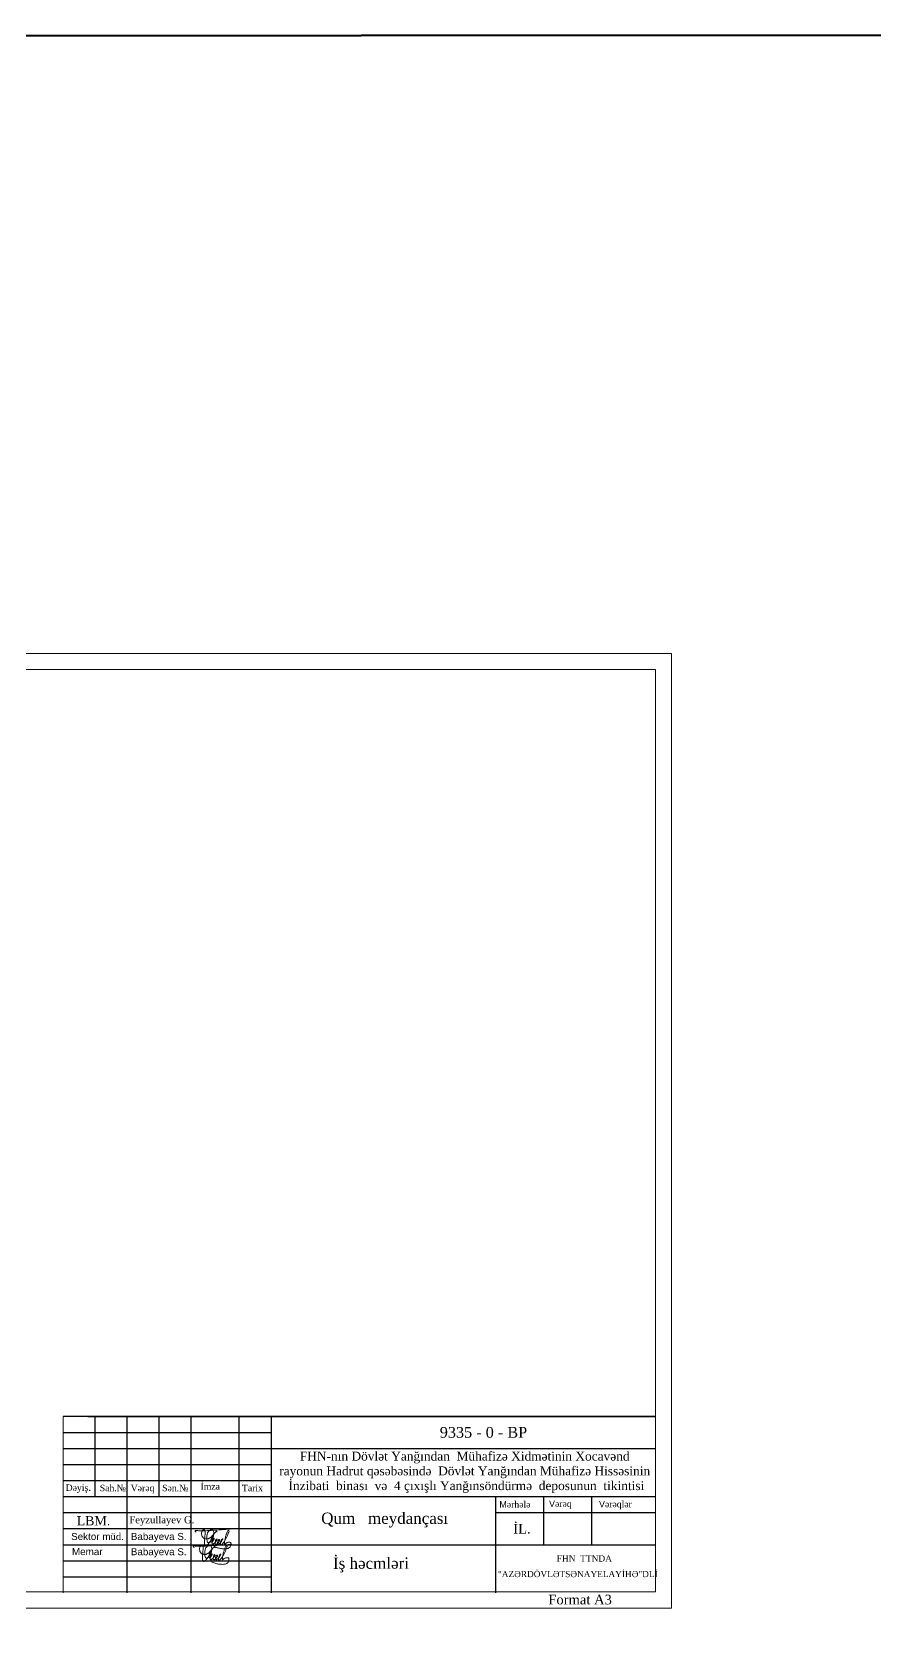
# Model space of a CAD drawing. Header units: feet. Extents: x 3381 to 683784, y 675186 to 4376258.
# Drawn here: x 681147 to 681409, y 4375556 to 4376057 of the extents above; entities that cross this region are included whole.
import ezdxf

# ---------------------------------------------------------------- set-up
doc = ezdxf.new("R2010")
doc.units = ezdxf.units.FT
doc.header["$MEASUREMENT"] = 0
doc.linetypes.add('DUZ', pattern=[0])
doc.layers.get('0').update_dxf_attribs({"linetype": 'CONTINUOUS'})
for name, color, linetype in [('JPEG', 7, 'CONTINUOUS'), ('Layer8', 7, 'CONTINUOUS'), ('ramka', 7, 'CONTINUOUS'), ('Yazilar', 7, 'CONTINUOUS'), ('yol', 7, 'CONTINUOUS')]:
    doc.layers.add(name, color=color, linetype=linetype)
doc.layers.add('rabit xt', color=7, linetype='CONTINUOUS', lineweight=13)
doc.layers.add('размер2_Ном._пера__1', color=7, linetype='CONTINUOUS', lineweight=13)
doc.styles.get("Standard").update_dxf_attribs({"font": 'arial.ttf', "height": 2})
doc.styles.add('Times New  Roman', font='times.ttf')
doc.styles.add('СГЕНЕРИР_СТИЛЬ_2', font='arial.ttf')

msp = doc.modelspace()

# ---------------------------------------------------------------- linework, layer by layer
for p, q in [((681166.192, 4375601.888), (681166.192, 4375626.79)), ((681176.153, 4375572.006), (681176.153, 4375626.79)), ((681186.113, 4375601.888), (681186.113, 4375626.79)), ((681196.074, 4375572.006), (681196.074, 4375626.79)), ((681211.015, 4375572.006), (681211.015, 4375626.79)), ((681220.976, 4375626.79), (681220.976, 4375572.006)), ((681156.231, 4375621.81), (681220.976, 4375621.81)), ((681156.231, 4375616.829), (681340.504, 4375616.829)), ((681156.231, 4375611.849), (681220.976, 4375611.849)), ((681156.231, 4375606.869), (681220.976, 4375606.869)), ((681156.231, 4375601.888), (681340.504, 4375601.888)), ((681290.701, 4375601.888), (681290.701, 4375572.006)), ((681305.642, 4375601.888), (681305.642, 4375586.947)), ((681320.583, 4375601.888), (681320.583, 4375586.947)), ((681156.231, 4375596.908), (681220.976, 4375596.908)), ((681290.701, 4375596.908), (681340.504, 4375596.908)), ((681156.231, 4375591.928), (681220.976, 4375591.928)), ((681156.231, 4375586.947), (681340.504, 4375586.947)), ((681156.231, 4375581.967), (681220.976, 4375581.967)), ((681156.231, 4375576.986), (681220.976, 4375576.986))]:
    msp.add_line(p, q)
at = {"color": 7, "lineweight": 50}
msp.add_lwpolyline([(680884.541, 4376056.245), (683070.69, 4376057.484), (683072.176, 4375009.268), (680886.028, 4375008.029)], close=True, dxfattribs=at)
at = {"color": 5, "lineweight": 15}
for points in [[(681197.669, 4375590.799), (681197.506, 4375590.971), (681197.429, 4375591.051), (681197.36, 4375591.164), (681197.346, 4375591.23), (681197.346, 4375591.32), (681197.409, 4375591.376), (681197.467, 4375591.398), (681197.547, 4375591.398), (681197.653, 4375591.393), (681197.939, 4375591.35), (681198.098, 4375591.326), (681198.301, 4375591.305), (681198.486, 4375591.286), (681198.74, 4375591.286), (681198.917, 4375591.286), (681199.556, 4375591.273), (681199.936, 4375591.273), (681200.687, 4375591.304), (681201.11, 4375591.334), (681201.651, 4375591.366), (681202.257, 4375591.401), (681202.586, 4375591.422), (681202.901, 4375591.441), (681203.579, 4375591.489), (681203.959, 4375591.489), (681204.769, 4375591.545), (681205.109, 4375591.569), (681205.465, 4375591.593), (681206.122, 4375591.665), (681206.545, 4375591.7), (681206.871, 4375591.718), (681207.438, 4375591.764), (681208.203, 4375591.802), (681208.637, 4375591.844), (681209.059, 4375591.89), (681209.338, 4375591.941)], [(681204.021, 4375590.794), (681204.091, 4375590.894), (681204.091, 4375591.01), (681204.091, 4375591.01), (681204.091, 4375591.172), (681203.963, 4375591.172), (681203.812, 4375591.033), (681203.812, 4375591.033), (681203.692, 4375590.899), (681203.598, 4375590.796), (681203.455, 4375590.636), (681203.355, 4375590.525), (681203.241, 4375590.399), (681203.138, 4375590.284), (681203.034, 4375590.169), (681202.92, 4375590.042), (681202.802, 4375589.911), (681202.689, 4375589.785), (681202.453, 4375589.523), (681202.261, 4375589.31), (681202.158, 4375589.238), (681202.064, 4375589.173), (681201.969, 4375589.106), (681201.899, 4375589.058), (681201.819, 4375589.003), (681201.699, 4375588.938), (681201.583, 4375588.879), (681201.482, 4375588.827), (681201.348, 4375588.782), (681201.234, 4375588.744), (681201.127, 4375588.727), (681201.032, 4375588.727), (681200.943, 4375588.727), (681200.857, 4375588.732), (681200.787, 4375588.736), (681200.704, 4375588.747), (681200.619, 4375588.759), (681200.541, 4375588.77), (681200.475, 4375588.782), (681200.418, 4375588.793), (681200.368, 4375588.802), (681200.282, 4375588.838), (681200.184, 4375588.878), (681200.106, 4375588.911), (681200.027, 4375588.956), (681199.953, 4375589.006), (681199.882, 4375589.061), (681199.818, 4375589.123), (681199.756, 4375589.185), (681199.684, 4375589.258), (681199.609, 4375589.337), (681199.549, 4375589.431), (681199.485, 4375589.534), (681199.423, 4375589.697), (681199.39, 4375589.812), (681199.364, 4375589.9), (681199.345, 4375590.032), (681199.319, 4375590.241), (681199.308, 4375590.473), (681199.32, 4375590.649), (681199.382, 4375590.922), (681199.436, 4375591.054), (681199.493, 4375591.19), (681199.577, 4375591.316), (681199.693, 4375591.445), (681199.8, 4375591.542), (681199.901, 4375591.604), (681200.01, 4375591.641), (681200.088, 4375591.64), (681200.161, 4375591.603), (681200.25, 4375591.52), (681200.337, 4375591.329), (681200.38, 4375591.188), (681200.399, 4375590.997), (681200.42, 4375590.591), (681200.4, 4375590.16), (681200.364, 4375589.727), (681200.296, 4375589.079), (681200.27, 4375588.825), (681200.253, 4375588.61), (681200.228, 4375588.371), (681200.21, 4375588.083), (681200.21, 4375587.829), (681200.207, 4375587.555), (681200.217, 4375587.318), (681200.225, 4375587.13), (681200.25, 4375586.958), (681200.284, 4375586.827), (681200.338, 4375586.741), (681200.413, 4375586.649), (681200.492, 4375586.587), (681200.564, 4375586.566), (681200.63, 4375586.566), (681200.702, 4375586.597), (681200.777, 4375586.645), (681200.88, 4375586.716), (681200.981, 4375586.785), (681201.083, 4375586.863), (681201.226, 4375586.989), (681201.398, 4375587.157), (681201.582, 4375587.372), (681201.756, 4375587.596), (681201.919, 4375587.83), (681202.147, 4375588.153), (681202.248, 4375588.34), (681202.404, 4375588.672), (681202.53, 4375588.921), (681202.668, 4375589.194), (681202.799, 4375589.494), (681202.85, 4375589.61), (681202.862, 4375589.676), (681202.853, 4375589.715), (681202.833, 4375589.755), (681202.797, 4375589.783), (681202.754, 4375589.799), (681202.721, 4375589.799), (681202.662, 4375589.78), (681202.586, 4375589.724), (681202.523, 4375589.601), (681202.49, 4375589.487), (681202.447, 4375589.317), (681202.405, 4375589.151), (681202.35, 4375588.937), (681202.279, 4375588.613), (681202.238, 4375588.392), (681202.188, 4375588.104), (681202.185, 4375587.971), (681202.215, 4375587.852), (681202.284, 4375587.735), (681202.351, 4375587.684), (681202.432, 4375587.676), (681202.512, 4375587.701), (681202.618, 4375587.777), (681202.719, 4375587.887), (681202.908, 4375588.13), (681203.067, 4375588.388), (681203.188, 4375588.625), (681203.23, 4375588.727), (681203.245, 4375588.837), (681203.226, 4375588.915), (681203.17, 4375588.957), (681203.112, 4375588.973), (681203.043, 4375588.973), (681202.983, 4375588.945), (681202.94, 4375588.9), (681202.894, 4375588.826), (681202.841, 4375588.72), (681202.792, 4375588.587), (681202.739, 4375588.404), (681202.677, 4375588.191), (681202.636, 4375588.005), (681202.616, 4375587.871), (681202.592, 4375587.655), (681202.581, 4375587.5), (681202.599, 4375587.364), (681202.639, 4375587.26), (681202.674, 4375587.172), (681202.722, 4375587.121), (681202.775, 4375587.091), (681202.858, 4375587.087), (681202.913, 4375587.105), (681203.016, 4375587.162), (681203.144, 4375587.269), (681203.279, 4375587.404), (681203.389, 4375587.515), (681203.622, 4375587.769), (681203.804, 4375587.983), (681203.902, 4375588.135), (681204.021, 4375588.353), (681204.087, 4375588.497), (681204.116, 4375588.58), (681204.102, 4375588.634), (681204.071, 4375588.671), (681204.027, 4375588.687), (681203.959, 4375588.683), (681203.91, 4375588.652), (681203.856, 4375588.592), (681203.797, 4375588.5), (681203.747, 4375588.396), (681203.675, 4375588.22), (681203.622, 4375588.042), (681203.579, 4375587.81), (681203.541, 4375587.6), (681203.527, 4375587.433), (681203.534, 4375587.32), (681203.566, 4375587.245), (681203.615, 4375587.161), (681203.669, 4375587.104), (681203.732, 4375587.056), (681203.767, 4375587.05), (681203.815, 4375587.05), (681203.888, 4375587.077), (681203.981, 4375587.124), (681204.134, 4375587.228), (681204.258, 4375587.331), (681204.429, 4375587.491), (681204.576, 4375587.663), (681204.725, 4375587.873), (681204.797, 4375588.008), (681204.851, 4375588.136), (681204.891, 4375588.248), (681204.909, 4375588.355), (681204.899, 4375588.45), (681204.858, 4375588.497), (681204.801, 4375588.529), (681204.73, 4375588.529), (681204.624, 4375588.49), (681204.53, 4375588.389), (681204.459, 4375588.278), (681204.416, 4375588.153), (681204.383, 4375588.053), (681204.344, 4375587.903), (681204.318, 4375587.743), (681204.303, 4375587.647), (681204.297, 4375587.495), (681204.295, 4375587.405), (681204.305, 4375587.288), (681204.338, 4375587.21), (681204.375, 4375587.153), (681204.419, 4375587.11), (681204.482, 4375587.09), (681204.538, 4375587.09), (681204.617, 4375587.107), (681204.682, 4375587.152), (681204.792, 4375587.243), (681204.941, 4375587.365), (681205.179, 4375587.602), (681205.376, 4375587.815), (681205.518, 4375587.981), (681205.643, 4375588.175), (681205.753, 4375588.347), (681205.863, 4375588.551), (681205.921, 4375588.671), (681205.936, 4375588.744), (681205.916, 4375588.795), (681205.875, 4375588.812), (681205.817, 4375588.803), (681205.768, 4375588.765), (681205.694, 4375588.69), (681205.61, 4375588.587), (681205.526, 4375588.484), (681205.426, 4375588.33), (681205.331, 4375588.137), (681205.275, 4375587.982), (681205.234, 4375587.822), (681205.197, 4375587.661), (681205.166, 4375587.502), (681205.157, 4375587.353), (681205.166, 4375587.256), (681205.19, 4375587.132), (681205.227, 4375587.043), (681205.269, 4375586.973), (681205.324, 4375586.914), (681205.384, 4375586.894), (681205.449, 4375586.905), (681205.501, 4375586.946), (681205.605, 4375587.026), (681205.692, 4375587.1), (681205.743, 4375587.153), (681205.814, 4375587.219), (681205.946, 4375587.364), (681206.134, 4375587.609), (681206.35, 4375587.846), (681206.597, 4375588.277), (681206.79, 4375588.637), (681207.15, 4375589.36), (681207.331, 4375589.785), (681207.468, 4375590.133), (681207.618, 4375590.526), (681207.758, 4375590.873), (681207.847, 4375591.186), (681207.824, 4375591.315), (681207.773, 4375591.376), (681207.685, 4375591.404), (681207.607, 4375591.408), (681207.523, 4375591.385), (681207.449, 4375591.318), (681207.345, 4375591.116), (681207.274, 4375590.918), (681207.163, 4375590.638), (681207.067, 4375590.357), (681207.01, 4375590.177), (681206.959, 4375590.021), (681206.911, 4375589.873), (681206.854, 4375589.673), (681206.791, 4375589.449), (681206.702, 4375589.138), (681206.621, 4375588.796), (681206.582, 4375588.555), (681206.546, 4375588.332), (681206.435, 4375587.839), (681206.406, 4375587.598), (681206.397, 4375587.394), (681206.397, 4375587.266), (681206.409, 4375587.139), (681206.431, 4375587.114), (681206.468, 4375587.102), (681206.515, 4375587.102), (681206.56, 4375587.112), (681206.597, 4375587.138), (681206.726, 4375587.245), (681206.86, 4375587.345), (681206.964, 4375587.423), (681207.139, 4375587.545), (681207.266, 4375587.613), (681207.48, 4375587.685), (681207.626, 4375587.709), (681207.812, 4375587.72), (681207.944, 4375587.72), (681208.142, 4375587.696), (681208.275, 4375587.65), (681208.37, 4375587.551), (681208.438, 4375587.392), (681208.459, 4375587.221), (681208.459, 4375587.026), (681208.432, 4375586.743), (681208.352, 4375586.492), (681208.206, 4375586.25), (681208.042, 4375586.073), (681207.812, 4375585.916), (681207.547, 4375585.804), (681207.279, 4375585.752), (681207.029, 4375585.702), (681206.773, 4375585.67), (681206.457, 4375585.655), (681206.109, 4375585.66), (681205.752, 4375585.684), (681205.497, 4375585.713), (681205.226, 4375585.753), (681204.886, 4375585.811), (681204.657, 4375585.864), (681204.382, 4375585.928), (681204.118, 4375586.004), (681203.862, 4375586.092), (681203.765, 4375586.139), (681203.582, 4375586.212), (681203.416, 4375586.279), (681203.209, 4375586.362), (681203.015, 4375586.46)], [(681202.225, 4375591.647), (681202.225, 4375591.647), (681202.225, 4375591.647), (681202.225, 4375591.647), (681202.225, 4375591.647), (681202.225, 4375591.647), (681202.127, 4375591.615), (681201.936, 4375591.447), (681201.783, 4375591.312), (681201.638, 4375591.184), (681201.552, 4375591.109), (681201.462, 4375591.03), (681201.368, 4375590.948), (681201.275, 4375590.845), (681201.215, 4375590.738), (681201.169, 4375590.615), (681201.104, 4375590.441), (681201.046, 4375590.248), (681201.001, 4375590.02), (681200.967, 4375589.733), (681200.946, 4375589.525), (681200.929, 4375589.327), (681200.916, 4375589.05), (681200.916, 4375588.776), (681200.945, 4375588.477), (681200.998, 4375588.257), (681201.079, 4375588.02), (681201.202, 4375587.777), (681201.296, 4375587.663), (681201.378, 4375587.592), (681201.439, 4375587.568), (681201.499, 4375587.561), (681201.553, 4375587.561), (681201.612, 4375587.588), (681201.739, 4375587.666), (681201.979, 4375587.835), (681202.145, 4375587.978), (681202.279, 4375588.129), (681202.371, 4375588.331), (681202.605, 4375588.733), (681202.804, 4375589.049), (681202.941, 4375589.279), (681202.987, 4375589.514), (681203.063, 4375589.817), (681203.108, 4375590.124), (681203.097, 4375590.302), (681203.097, 4375590.586), (681203.08, 4375590.866), (681203.021, 4375591.049), (681202.967, 4375591.222), (681202.878, 4375591.396), (681202.768, 4375591.517), (681202.656, 4375591.597), (681202.567, 4375591.651), (681202.416, 4375591.651), (681202.225, 4375591.647)], [(681197.044, 4375585.973), (681196.88, 4375586.145), (681196.804, 4375586.226), (681196.735, 4375586.339), (681196.72, 4375586.405), (681196.72, 4375586.495), (681196.783, 4375586.55), (681196.842, 4375586.573), (681196.921, 4375586.573), (681197.027, 4375586.567), (681197.313, 4375586.524), (681197.473, 4375586.5), (681197.675, 4375586.479), (681197.861, 4375586.461), (681198.114, 4375586.461), (681198.292, 4375586.461), (681198.93, 4375586.448), (681199.311, 4375586.448), (681200.062, 4375586.479), (681200.484, 4375586.509), (681201.026, 4375586.54), (681201.632, 4375586.576), (681201.961, 4375586.596), (681202.276, 4375586.616), (681202.954, 4375586.664), (681203.333, 4375586.664), (681204.143, 4375586.72), (681204.484, 4375586.743), (681204.839, 4375586.767), (681205.496, 4375586.84), (681205.919, 4375586.874), (681206.245, 4375586.892), (681206.812, 4375586.939), (681207.577, 4375586.977), (681208.012, 4375587.018), (681208.433, 4375587.065), (681208.713, 4375587.115)], [(681203.396, 4375585.968), (681203.465, 4375586.068), (681203.465, 4375586.184), (681203.465, 4375586.184), (681203.465, 4375586.347), (681203.338, 4375586.347), (681203.187, 4375586.207), (681203.187, 4375586.207), (681203.066, 4375586.074), (681202.973, 4375585.97), (681202.829, 4375585.81), (681202.729, 4375585.699), (681202.616, 4375585.573), (681202.513, 4375585.458), (681202.409, 4375585.343), (681202.295, 4375585.216), (681202.177, 4375585.085), (681202.064, 4375584.96), (681201.827, 4375584.697), (681201.636, 4375584.484), (681201.533, 4375584.413), (681201.439, 4375584.347), (681201.343, 4375584.281), (681201.273, 4375584.232), (681201.194, 4375584.177), (681201.074, 4375584.112), (681200.958, 4375584.053), (681200.857, 4375584.002), (681200.722, 4375583.957), (681200.609, 4375583.919), (681200.502, 4375583.902), (681200.407, 4375583.902), (681200.318, 4375583.902), (681200.231, 4375583.906), (681200.162, 4375583.91), (681200.078, 4375583.922), (681199.993, 4375583.934), (681199.916, 4375583.945), (681199.85, 4375583.957), (681199.793, 4375583.967), (681199.743, 4375583.977), (681199.657, 4375584.012), (681199.559, 4375584.053), (681199.48, 4375584.085), (681199.402, 4375584.13), (681199.327, 4375584.181), (681199.257, 4375584.236), (681199.193, 4375584.297), (681199.131, 4375584.36), (681199.058, 4375584.433), (681198.983, 4375584.512), (681198.924, 4375584.606), (681198.859, 4375584.709), (681198.797, 4375584.872), (681198.765, 4375584.986), (681198.739, 4375585.075), (681198.719, 4375585.206), (681198.693, 4375585.415), (681198.683, 4375585.647), (681198.695, 4375585.823), (681198.756, 4375586.097), (681198.81, 4375586.229), (681198.868, 4375586.364), (681198.952, 4375586.491), (681199.068, 4375586.619), (681199.175, 4375586.716), (681199.276, 4375586.778), (681199.385, 4375586.815), (681199.463, 4375586.815), (681199.536, 4375586.778), (681199.624, 4375586.694), (681199.712, 4375586.504), (681199.754, 4375586.362), (681199.773, 4375586.171), (681199.794, 4375585.766), (681199.775, 4375585.334), (681199.739, 4375584.901), (681199.671, 4375584.254), (681199.645, 4375583.999), (681199.628, 4375583.785), (681199.603, 4375583.546), (681199.584, 4375583.257), (681199.584, 4375583.004), (681199.582, 4375582.729), (681199.592, 4375582.492), (681199.6, 4375582.305), (681199.624, 4375582.132), (681199.659, 4375582.002), (681199.713, 4375581.915), (681199.788, 4375581.824), (681199.867, 4375581.762), (681199.939, 4375581.741), (681200.005, 4375581.741), (681200.076, 4375581.771), (681200.152, 4375581.819), (681200.254, 4375581.89), (681200.355, 4375581.96), (681200.457, 4375582.038), (681200.601, 4375582.164), (681200.772, 4375582.332), (681200.956, 4375582.546), (681201.131, 4375582.77), (681201.294, 4375583.005), (681201.522, 4375583.328), (681201.623, 4375583.514), (681201.779, 4375583.846), (681201.905, 4375584.095), (681202.042, 4375584.368), (681202.174, 4375584.668), (681202.225, 4375584.785), (681202.237, 4375584.851), (681202.227, 4375584.889), (681202.208, 4375584.929), (681202.172, 4375584.957), (681202.128, 4375584.973), (681202.096, 4375584.973), (681202.037, 4375584.954), (681201.961, 4375584.898), (681201.898, 4375584.776), (681201.865, 4375584.661), (681201.822, 4375584.491), (681201.78, 4375584.326), (681201.725, 4375584.111), (681201.654, 4375583.787), (681201.613, 4375583.566), (681201.563, 4375583.278), (681201.56, 4375583.145), (681201.589, 4375583.027), (681201.659, 4375582.91), (681201.725, 4375582.859), (681201.806, 4375582.851), (681201.887, 4375582.876), (681201.993, 4375582.952), (681202.094, 4375583.061), (681202.283, 4375583.304), (681202.441, 4375583.562), (681202.563, 4375583.799), (681202.604, 4375583.901), (681202.62, 4375584.012), (681202.6, 4375584.089), (681202.545, 4375584.131), (681202.486, 4375584.147), (681202.418, 4375584.147), (681202.358, 4375584.119), (681202.314, 4375584.075), (681202.269, 4375584), (681202.215, 4375583.895), (681202.167, 4375583.761), (681202.114, 4375583.578), (681202.052, 4375583.365), (681202.011, 4375583.18), (681201.991, 4375583.046), (681201.967, 4375582.83), (681201.956, 4375582.675), (681201.973, 4375582.538), (681202.014, 4375582.435), (681202.049, 4375582.346), (681202.096, 4375582.295), (681202.15, 4375582.266), (681202.233, 4375582.262), (681202.288, 4375582.279), (681202.39, 4375582.336), (681202.519, 4375582.443), (681202.654, 4375582.579), (681202.764, 4375582.69), (681202.996, 4375582.944), (681203.179, 4375583.157), (681203.276, 4375583.31), (681203.396, 4375583.528), (681203.462, 4375583.671), (681203.491, 4375583.754), (681203.477, 4375583.809), (681203.446, 4375583.845), (681203.401, 4375583.861), (681203.334, 4375583.857), (681203.285, 4375583.826), (681203.231, 4375583.766), (681203.171, 4375583.674), (681203.121, 4375583.571), (681203.049, 4375583.394), (681202.997, 4375583.216), (681202.954, 4375582.984), (681202.915, 4375582.775), (681202.902, 4375582.607), (681202.909, 4375582.494), (681202.941, 4375582.419), (681202.989, 4375582.336), (681203.044, 4375582.278), (681203.107, 4375582.231), (681203.141, 4375582.224), (681203.19, 4375582.224), (681203.263, 4375582.251), (681203.356, 4375582.298), (681203.509, 4375582.403), (681203.633, 4375582.505), (681203.803, 4375582.665), (681203.95, 4375582.838), (681204.1, 4375583.047), (681204.172, 4375583.183), (681204.225, 4375583.31), (681204.265, 4375583.422), (681204.284, 4375583.529), (681204.274, 4375583.625), (681204.233, 4375583.672), (681204.175, 4375583.704), (681204.105, 4375583.704), (681203.999, 4375583.665), (681203.905, 4375583.563), (681203.833, 4375583.452), (681203.791, 4375583.327), (681203.757, 4375583.228), (681203.719, 4375583.078), (681203.693, 4375582.918), (681203.678, 4375582.822), (681203.671, 4375582.669), (681203.67, 4375582.579), (681203.679, 4375582.463), (681203.712, 4375582.385), (681203.749, 4375582.327), (681203.794, 4375582.284), (681203.856, 4375582.264), (681203.913, 4375582.264), (681203.991, 4375582.281), (681204.057, 4375582.327), (681204.167, 4375582.417), (681204.316, 4375582.54), (681204.553, 4375582.776), (681204.75, 4375582.99), (681204.893, 4375583.155), (681205.018, 4375583.35), (681205.127, 4375583.521), (681205.237, 4375583.725), (681205.296, 4375583.845), (681205.31, 4375583.919), (681205.291, 4375583.97), (681205.249, 4375583.986), (681205.191, 4375583.978), (681205.143, 4375583.94), (681205.068, 4375583.865), (681204.984, 4375583.761), (681204.901, 4375583.658), (681204.8, 4375583.505), (681204.705, 4375583.311), (681204.65, 4375583.156), (681204.608, 4375582.997), (681204.571, 4375582.836), (681204.541, 4375582.676), (681204.531, 4375582.527), (681204.541, 4375582.431), (681204.564, 4375582.306), (681204.602, 4375582.217), (681204.644, 4375582.147), (681204.698, 4375582.089), (681204.759, 4375582.068), (681204.824, 4375582.08), (681204.876, 4375582.12), (681204.98, 4375582.201), (681205.066, 4375582.275), (681205.118, 4375582.327), (681205.189, 4375582.394), (681205.321, 4375582.538), (681205.508, 4375582.783), (681205.725, 4375583.021), (681205.971, 4375583.452), (681206.164, 4375583.812), (681206.524, 4375584.535), (681206.706, 4375584.96), (681206.843, 4375585.307), (681206.993, 4375585.701), (681207.133, 4375586.048), (681207.221, 4375586.36), (681207.198, 4375586.49), (681207.147, 4375586.551), (681207.06, 4375586.578), (681206.981, 4375586.582), (681206.898, 4375586.559), (681206.824, 4375586.492), (681206.72, 4375586.29), (681206.648, 4375586.092), (681206.537, 4375585.812), (681206.442, 4375585.531), (681206.385, 4375585.352), (681206.334, 4375585.195), (681206.286, 4375585.047), (681206.229, 4375584.847), (681206.165, 4375584.623), (681206.077, 4375584.312), (681205.996, 4375583.971), (681205.957, 4375583.729), (681205.92, 4375583.506), (681205.81, 4375583.013), (681205.78, 4375582.773), (681205.771, 4375582.568), (681205.771, 4375582.44), (681205.784, 4375582.313), (681205.805, 4375582.289), (681205.843, 4375582.277), (681205.89, 4375582.277), (681205.934, 4375582.287), (681205.972, 4375582.313), (681206.101, 4375582.419), (681206.234, 4375582.519), (681206.339, 4375582.598), (681206.514, 4375582.719), (681206.64, 4375582.787), (681206.854, 4375582.859), (681207, 4375582.883), (681207.187, 4375582.894), (681207.319, 4375582.894), (681207.516, 4375582.871), (681207.65, 4375582.824), (681207.744, 4375582.725), (681207.813, 4375582.566), (681207.834, 4375582.395), (681207.834, 4375582.2), (681207.807, 4375581.918), (681207.727, 4375581.666), (681207.58, 4375581.425), (681207.416, 4375581.247), (681207.187, 4375581.09), (681206.922, 4375580.979), (681206.654, 4375580.926), (681206.403, 4375580.877), (681206.148, 4375580.844), (681205.832, 4375580.83), (681205.484, 4375580.835), (681205.127, 4375580.859), (681204.871, 4375580.887), (681204.601, 4375580.928), (681204.261, 4375580.986), (681204.032, 4375581.038), (681203.756, 4375581.102), (681203.493, 4375581.178), (681203.236, 4375581.267), (681203.14, 4375581.314), (681202.957, 4375581.387), (681202.791, 4375581.453), (681202.583, 4375581.537), (681202.389, 4375581.635)], [(681201.6, 4375586.821), (681201.6, 4375586.821), (681201.6, 4375586.821), (681201.6, 4375586.821), (681201.6, 4375586.821), (681201.6, 4375586.821), (681201.501, 4375586.789), (681201.31, 4375586.621), (681201.158, 4375586.487), (681201.013, 4375586.359), (681200.926, 4375586.283), (681200.836, 4375586.205), (681200.743, 4375586.123), (681200.65, 4375586.019), (681200.59, 4375585.913), (681200.544, 4375585.789), (681200.479, 4375585.616), (681200.42, 4375585.422), (681200.376, 4375585.194), (681200.341, 4375584.907), (681200.321, 4375584.699), (681200.303, 4375584.501), (681200.291, 4375584.224), (681200.291, 4375583.95), (681200.32, 4375583.652), (681200.373, 4375583.432), (681200.454, 4375583.195), (681200.576, 4375582.952), (681200.671, 4375582.837), (681200.752, 4375582.767), (681200.813, 4375582.742), (681200.873, 4375582.735), (681200.928, 4375582.735), (681200.987, 4375582.762), (681201.114, 4375582.84), (681201.354, 4375583.01), (681201.52, 4375583.152), (681201.653, 4375583.303), (681201.745, 4375583.505), (681201.979, 4375583.908), (681202.179, 4375584.224), (681202.316, 4375584.453), (681202.362, 4375584.688), (681202.438, 4375584.992), (681202.482, 4375585.298), (681202.472, 4375585.476), (681202.472, 4375585.76), (681202.455, 4375586.04), (681202.396, 4375586.223), (681202.342, 4375586.397), (681202.252, 4375586.571), (681202.143, 4375586.691), (681202.03, 4375586.771), (681201.942, 4375586.826), (681201.791, 4375586.826), (681201.6, 4375586.821)]]:
    msp.add_lwpolyline(points, dxfattribs=at)
at = {"layer": 'JPEG', "linetype": 'ByBlock', "lineweight": 25}
for points in [[(681340.504, 4375626.79), (681156.231, 4375626.79)], [(681163.909, 4375626.79), (681340.504, 4375626.79)]]:
    msp.add_lwpolyline(points, dxfattribs=at)
at = {"layer": 'rabit xt', "color": 7, "lineweight": 20, "ltscale": 0.3}
for points in [[(680925.495, 4375864.227), (681345.495, 4375864.227), (681345.495, 4375567.227)], [(680925.495, 4375864.227), (680925.495, 4375567.227), (681345.495, 4375567.227)]]:
    msp.add_lwpolyline(points, dxfattribs=at)
msp.add_lwpolyline([(680945.495, 4375859.227), (681340.495, 4375859.227), (681340.495, 4375572.227), (680945.495, 4375572.227)], close=True, dxfattribs=at)
at = {"layer": 'yol', "linetype": 'Continuous', "lineweight": 20, "ltscale": 0.5}
msp.add_lwpolyline([(681156.231, 4375626.79), (681156.231, 4375572.006)], dxfattribs=at)

# ---------------------------------------------------------------- texts
at = {"attachment_point": 1}
for s, insert, char_height in [('{\\fTimes New Roman|b0|i0|c238|p18;\\H0.8x;Dəyiş\\H1.25x;.}', (681157.026, 4375606.18), 2.49017), ('{\\fTimes New Roman|b0|i0|c238|p18;\\H0.8x;Sah.\\fTimes New Roman|b0|i0|c162|p18;№}', (681167.642, 4375605.582), 2.49017), ('{\\fTimes New Roman|b0|i0|c238|p18;\\H0.8x;Vərəq}', (681177.258, 4375605.582), 2.49017), ('{\\fTimes New Roman|b0|i0|c238|p18;\\H0.8x;Sən.\\fTimes New Roman|b0|i0|c162|p18;№}', (681187.046, 4375605.582), 2.49017), ('{\\fTimes New Roman|b0|i0|c238|p18;\\H0.8x;İmza}', (681199.009, 4375606.069), 2.49017), ('{\\fTimes New Roman|b0|i0|c238|p18;\\H0.8x;Tarix}', (681211.883, 4375605.582), 2.49017), (' Sektor m{\\fTimes New Roman|b0|i0|c238|p18;üd.  }', (681157.876, 4375590.595), 2.19135), (' {\\H1.9865x; Memar}         ', (681157.704, 4375585.891), 1.10313)]:
    msp.add_mtext(s, dxfattribs=dict(at, insert=insert, char_height=char_height))
at = {"lineweight": 9, "attachment_point": 1}
for s, insert, char_height in [('M{\\fTimes New Roman|b0|i0|c238|p18;ərhələ}', (681291.959, 4375600.485), 1.99214), ('V{\\fTimes New Roman|b0|i0|c238|p18;ərəq}', (681307.406, 4375600.686), 1.99214), ('V{\\fTimes New Roman|b0|i0|c238|p18;ərəqlər}', (681322.944, 4375600.579), 1.99214), ('{\\fTimes New Roman|b0|i0|c238|p18;İL.} ', (681296.307, 4375593.385), 2.98821)]:
    msp.add_mtext(s, dxfattribs=dict(at, insert=insert, char_height=char_height))
at = {"layer": 'Layer8', "color": 0, "lineweight": 18, "insert": (681283.966, 4375578.753), "char_height": 2.414508, "width": 58.72958, "attachment_point": 1, "style": 'Times New  Roman'}
msp.add_mtext('{\\fArial|b0|i0|c238|p34;   \\fTimes New Roman|b0|i0|c238|p18;  \\H0.8334x; \\H0.94992x;   "AZ\\fTimes New Roman|b0|i0|c204|p18;Ə\\fTimes New Roman|b0|i0|c238|p18;RDÖVL\\fTimes New Roman|b0|i0|c204|p18;Ə\\fTimes New Roman|b0|i0|c238|p18;TS\\fTimes New Roman|b0|i0|c204|p18;Ə\\fTimes New Roman|b0|i0|c238|p18;NAYELAYİH\\fTimes New Roman|b0|i0|c204|p18;Ə\\fTimes New Roman|b0|i0|c238|p18;"\\fTimes New Roman|b0|i0|c204|p18;DL\\fTimes New Roman|b0|i0|c238|p18;İ\\P\\H0.84221x;       \\fTimes New Roman|b0|i0|c204|p18;            \\fTimes New Roman|b0|i0|c238|p18;\\H1.25x;  \\H1.2x;    \\fArial|b0|i0|c238|p34; }', dxfattribs=at)
at = {"layer": 'ramka', "lineweight": 13, "ltscale": 0.3, "attachment_point": 1, "style": 'Times New  Roman'}
for s, insert, char_height, width in [('{\\fTimes New Roman|b0|i0|c238|p18;9335 - 0 - BP}', (681273.413, 4375623.567, 159.516), 3.34105, 110.6472), ('{\\fTimes New Roman|b0|i0|c238|p18;Format A3}', (681307.189, 4375571.371, -878.457), 3, 110.58871)]:
    msp.add_mtext(s, dxfattribs=dict(at, insert=insert, char_height=char_height, width=width))
at = {"layer": 'ramka', "color": 0, "lineweight": 20, "ltscale": 0.4, "insert": (681160.446, 4375595.823), "char_height": 2.86, "width": 17.78649, "attachment_point": 1}
msp.add_mtext('{\\fTimes New Roman|b0|i0|c238|p18;LBM}.', dxfattribs=at)
at = {"layer": 'ramka', "color": 7, "lineweight": 20, "ltscale": 0.4, "insert": (681176.834, 4375595.787), "char_height": 2.19135, "width": 28.33658, "attachment_point": 1}
msp.add_mtext('{\\fTimes New Roman|b0|i0|c238|p18;Feyzullayev G.}', dxfattribs=at)
at = {"layer": 'ramka', "color": 0, "linetype": 'DUZ', "lineweight": 25, "ltscale": 0.5, "attachment_point": 1}
for s, insert, char_height, width in [('{\\fTimes New Roman|b0|i0|c238|p18;Qum   meydançası}', (681236.528, 4375596.93), 3.5, 72.34628), ('{\\fTimes New Roman|b0|i0|c238|p18;            \\H1.1998x; FHN  TTNDA}', (681301.696, 4375583.628), 1.60988, 61.50099)]:
    msp.add_mtext(s, dxfattribs=dict(at, insert=insert, char_height=char_height, width=width))
at = {"layer": 'ramka', "lineweight": 20, "ltscale": 0.4, "char_height": 2.19135, "width": 21.62194, "attachment_point": 1}
for insert in [(681177.3, 4375590.606), (681177.3, 4375585.851)]:
    msp.add_mtext('Babayeva S.', dxfattribs=dict(at, insert=insert))
at = {"layer": 'Yazilar', "color": 7, "insert": (681240.2, 4375582.922), "char_height": 3.5, "width": 93.94095, "attachment_point": 1, "rotation": 0.06093}
msp.add_mtext('{\\fTimes New Roman|b0|i0|c238|p18;İş həcmləri}', dxfattribs=at)
at = {"layer": 'размер2_Ном._пера__1', "linetype": 'Continuous', "lineweight": 15, "insert": (681281.171, 4375609.446), "char_height": 2.754, "attachment_point": 5, "style": 'СГЕНЕРИР_СТИЛЬ_2'}
msp.add_mtext('{\\fTimes New Roman|b0|i0|c238|p18;\\C7;FHN-nın Dövlət Yanğından  Mühafizə Xidmətinin Xocavənd\\Prayonun Hadrut qəsəbəsində  Dövlət Yanğından Mühafizə Hissəsinin\\P İnzibati  binası  və  4 çıxışlı Yanğınsöndürmə  deposunun  tikintisi}', dxfattribs=at)

doc.saveas('drawing.dxf')
